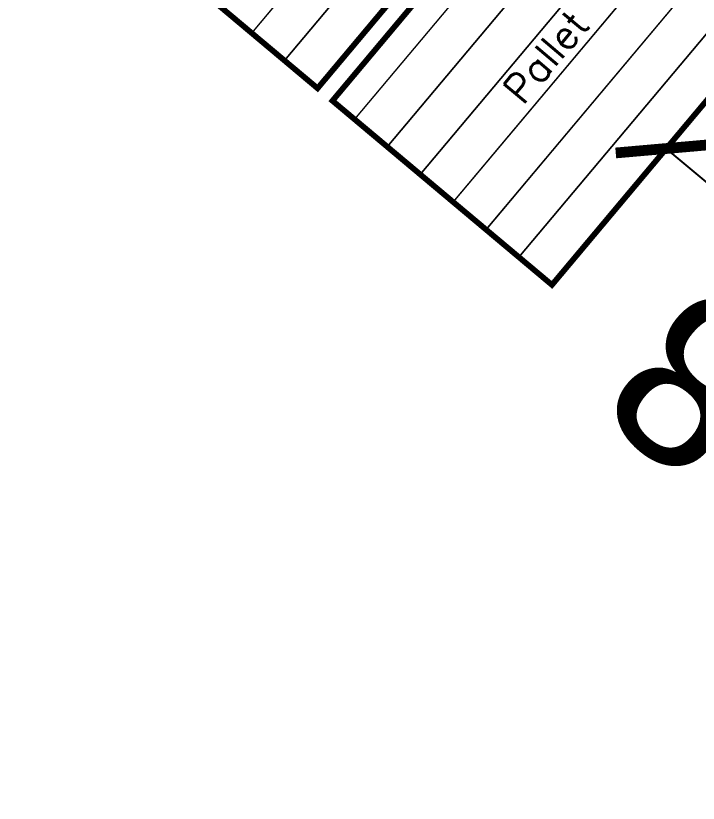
# Model space of a CAD drawing. Header units: metres. Extents: x 822482 to 822767, y 9662202 to 9662512.
# Drawn here: x 822622.589 to 822624.972, y 9662407.074 to 9662409.823 of the extents above; entities that cross this region are included whole.
import ezdxf

# ---------------------------------------------------------------- set-up
doc = ezdxf.new("R2010")
doc.units = ezdxf.units.M
for name, color, linetype, lineweight in [('#ARQ_MOB', 250, 'Continuous', 0), ('20006_ARQ_1400_3PV$0$ELETRICA', 130, 'Continuous', 0), ('ARQ_NE_PORTAPALLETS', 251, 'Continuous', 0)]:
    doc.layers.add(name, color=color, linetype=linetype, lineweight=lineweight)
doc.layers.add('#ARQ_TEXTO', color=8, linetype='Continuous')
doc.layers.add('ARQ_NE_COTAS', color=7, linetype='Continuous', true_color=0x000000)
doc.styles.add('Arial', font='arial.ttf', dxfattribs={"height": 0.6})
doc.styles.add('ROMANS', font='romans', dxfattribs={"height": 0.2})
doc.dimstyles.new('1-300', dxfattribs={"dimtxt": 0.6, "dimasz": 0.25, "dimexe": 0.25, "dimexo": 0.25, "dimgap": 0.25, "dimtad": 1, "dimzin": 4, "dimdsep": 46, "dimtxsty": 'Arial', "dimblk": 'ARCHTICK', "dimcen": 0.25, "dimclrd": 256, "dimclre": 256, "dimclrt": 256, "dimadec": 0, "dimazin": 0, "dimtfac": 0.0666666666666667, "dimtix": 1, "dimtofl": 0, "dimtmove": 0, "dimatfit": 3, "dimldrblk": 'ARCHTICK', "dimfxl": 0.25, "dimtvp": 1, "dimtolj": 1, "dimtzin": 0, "dimarcsym": 0})

# ---------------------------------------------------------------- blocks, each defined once
blk = doc.blocks.new('Pallet')
at = {"layer": '20006_ARQ_1400_3PV$0$ELETRICA', "true_color": 0xe3e3e3}
h = blk.add_hatch(dxfattribs=at)
h.set_pattern_fill('ANGLE', color=254, scale=100, angle=270)
h.set_pattern_definition([(270, (-6260213.5565766, 2250736.615733074), (698.5, -1.3e-13), [508, -190.5]), (0, (-6260213.5565766, 2250736.615733074), (1.7e-13, 698.5), [508, -190.5])])
h.paths.add_polyline_path([(38752.00000000704, -4411.686839036225), (38752.00000000704, -4291.678140122055), (38632.00000000733, -4291.678140122055), (38632.0000000066, -4411.686839036225)])
at = {"layer": '#ARQ_MOB', "transparency": 33554687, "const_width": 2}
blk.add_lwpolyline([(38575.32516398458, -4328.342116569729), (38455.32516398234, -4328.342116569729), (38455.32516398234, -4428.342116570631), (38575.32516398458, -4428.342116570631)], close=True, dxfattribs=at)
for points in [[(38575.32516398205, -4328.342116569729), (38455.32516398234, -4328.342116569729), (38455.32516398234, -4328.342116569729), (38575.32516398205, -4328.342116569729), (38575.32516398205, -4330.833417654497)], [(38575.32516398205, -4338.33341765457), (38455.32516398234, -4338.33341765457), (38455.32516398234, -4353.333417654715), (38575.32516398205, -4353.333417654715), (38575.32516398205, -4338.33341765457)], [(38575.32516398205, -4353.333417654715), (38455.32516398234, -4353.333417654715), (38455.32516398234, -4368.333417654861), (38575.32516398205, -4368.333417654861), (38575.32516398205, -4353.333417654715)], [(38575.32516398205, -4368.333417654861), (38455.32516398234, -4368.333417654861), (38455.32516398234, -4383.333417655004), (38575.32516398205, -4383.333417655004), (38575.32516398205, -4368.333417654861)], [(38575.32516398205, -4383.32471873927), (38455.32516398234, -4383.32471873927), (38455.32516398234, -4398.324718739414), (38575.32516398205, -4398.324718739414), (38575.32516398205, -4383.32471873927)], [(38575.32516398205, -4398.316019823679), (38455.32516398234, -4398.316019823679), (38455.32516398234, -4413.316019823823), (38575.32516398205, -4413.316019823823), (38575.32516398205, -4398.316019823679)], [(38575.32516398205, -4413.307320908089), (38455.32516398234, -4413.307320908089), (38455.32516398234, -4428.307320908233), (38575.32516398205, -4428.307320908233), (38575.32516398205, -4413.307320908089)]]:
    blk.add_lwpolyline(points)
at = {"layer": '#ARQ_TEXTO', "insert": (38515, -4375.504917245576), "char_height": 10.00007616569247, "width": 346, "attachment_point": 5, "style": 'ROMANS'}
blk.add_mtext('Pallet', dxfattribs=at)
blk = doc.blocks.new('_ARCHTICK')
at = {"color": 0, "linetype": 'ByBlock', "const_width": 0.15}
blk.add_lwpolyline([(-0.5, -0.5), (0.5, 0.5)], dxfattribs=at)
blk = doc.blocks.new('*D510')
at = {"layer": 'ARQ_NE_COTAS', "lineweight": -2, "transparency": 16777216}
for p, q in [((364.6238499172032, -203.9738906519488), (364.6238499172032, -204.5948103768751)), ((362.2482283348218, -204.0822285544127), (362.2482283348218, -204.5948103768751)), ((362.2482283348218, -204.3448103768751), (364.6238499172032, -204.3448103768751))]:
    blk.add_line(p, q, dxfattribs=at)
at = {"layer": 'Defpoints', "color": 0, "transparency": 16777216}
for p in [(364.6238499172032, -203.7238906519488), (362.2482283348218, -203.8322285544127), (364.6238499172032, -204.3448103768751)]:
    blk.add_point(p, dxfattribs=at)
at = {"layer": 'ARQ_NE_COTAS', "lineweight": -2, "transparency": 16777216, "xscale": 0.25, "yscale": 0.25, "zscale": 0.25, "rotation": 180}
blk.add_blockref('_ARCHTICK', (362.2482283348218, -204.3448103768751), dxfattribs=at)
at = {"layer": 'ARQ_NE_COTAS', "lineweight": -2, "transparency": 16777216, "xscale": 0.25, "yscale": 0.25, "zscale": 0.25}
blk.add_blockref('_ARCHTICK', (364.6238499172032, -204.3448103768751), dxfattribs=at)
at = {"layer": 'ARQ_NE_COTAS', "transparency": 16777216, "insert": (363.4360391260125, -203.78826194577), "char_height": 0.6, "attachment_point": 5, "style": 'Arial'}
blk.add_mtext('\\A1;2.38', dxfattribs=at)
blk = doc.blocks.new('A$C8f1b9c42')
at = {"layer": 'ARQ_NE_PORTAPALLETS', "xscale": 0.01, "yscale": 0.01, "zscale": 0.01, "rotation": 270}
for p in [(408.9069230221212, 180.8293609907851), (409.9747419767082, 180.8293609907851)]:
    blk.add_blockref('Pallet', p, dxfattribs=at)
at = {"layer": 'ARQ_NE_COTAS'}
dim = blk.add_linear_dim(base=(364.6238499172032, -204.3448103768751), p1=(362.2482283348218, -203.8322285544127), p2=(364.6238499172032, -203.7238906519488), dimstyle='1-300', dxfattribs=at)
dim.commit()
dim.dimension.update_dxf_attribs({"geometry": '*D510', "text_midpoint": (363.4360391260125, -203.78826194577)})

msp = doc.modelspace()

# ---------------------------------------------------------------- block references
at = {"ltscale": 10, "rotation": 140.0090103764572}
msp.add_blockref('A$C8f1b9c42', (822772.889044792, 9662018.469655523), dxfattribs=at)

doc.saveas('drawing.dxf')
